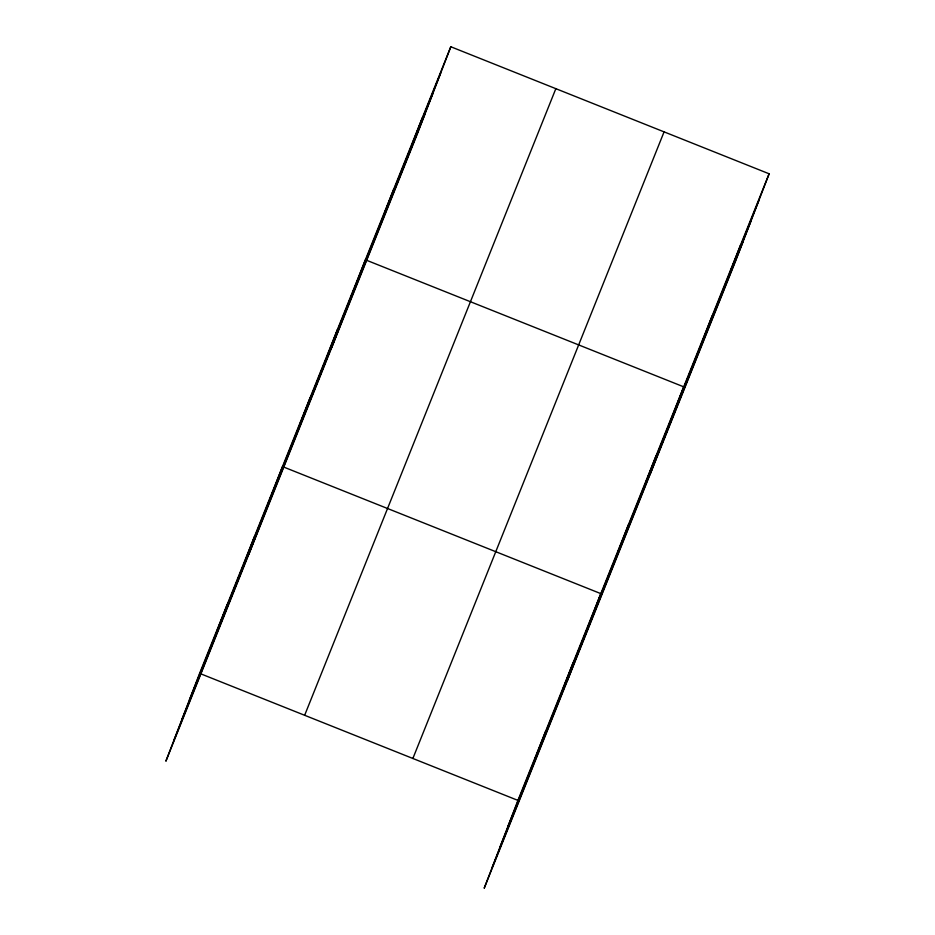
<?xml version="1.0" encoding="UTF-8"?>
<svg xmlns="http://www.w3.org/2000/svg" width="935" height="935" viewBox="0 0 935 935"><rect width="100%" height="100%" fill="white"/><g stroke="black" fill="none" stroke-linecap="round" stroke-linejoin="round"><path stroke-width="1.4" d="M450.81 46.75L199.611 673.364L165.881 761.207L417.08 134.605L450.81 46.75L769.119 173.793L735.389 261.636L484.19 888.25L517.92 800.395L769.119 173.793M217.072 630.915L227.24 604.431M244.701 561.993L254.869 535.51M248.78 554.432L282.499 466.577L600.808 593.62L567.089 681.463M299.971 424.139L310.139 397.656M327.601 355.207L337.769 328.723M331.68 347.645L365.398 259.801L683.707 386.833L649.989 474.688M383.701 215.272L393.869 188.776M412.171 144.259L422.339 117.763M535.381 757.958L545.549 731.474M563.01 689.037L573.178 662.541M618.28 551.183L628.449 524.687M645.91 482.25L656.078 455.766M702.01 342.303L712.178 315.82M730.48 271.29L740.649 244.806M189.443 699.847L440.642 73.234M181.671 720.102L432.87 93.488M173.653 740.964L424.852 114.35M304.646 715.287L555.846 88.673M412.873 758.472L664.072 131.87M507.752 826.891L758.951 200.277M499.98 847.133L751.179 220.531M491.962 867.996L743.161 241.394M199.611 673.364L517.92 800.395"/></g></svg>
